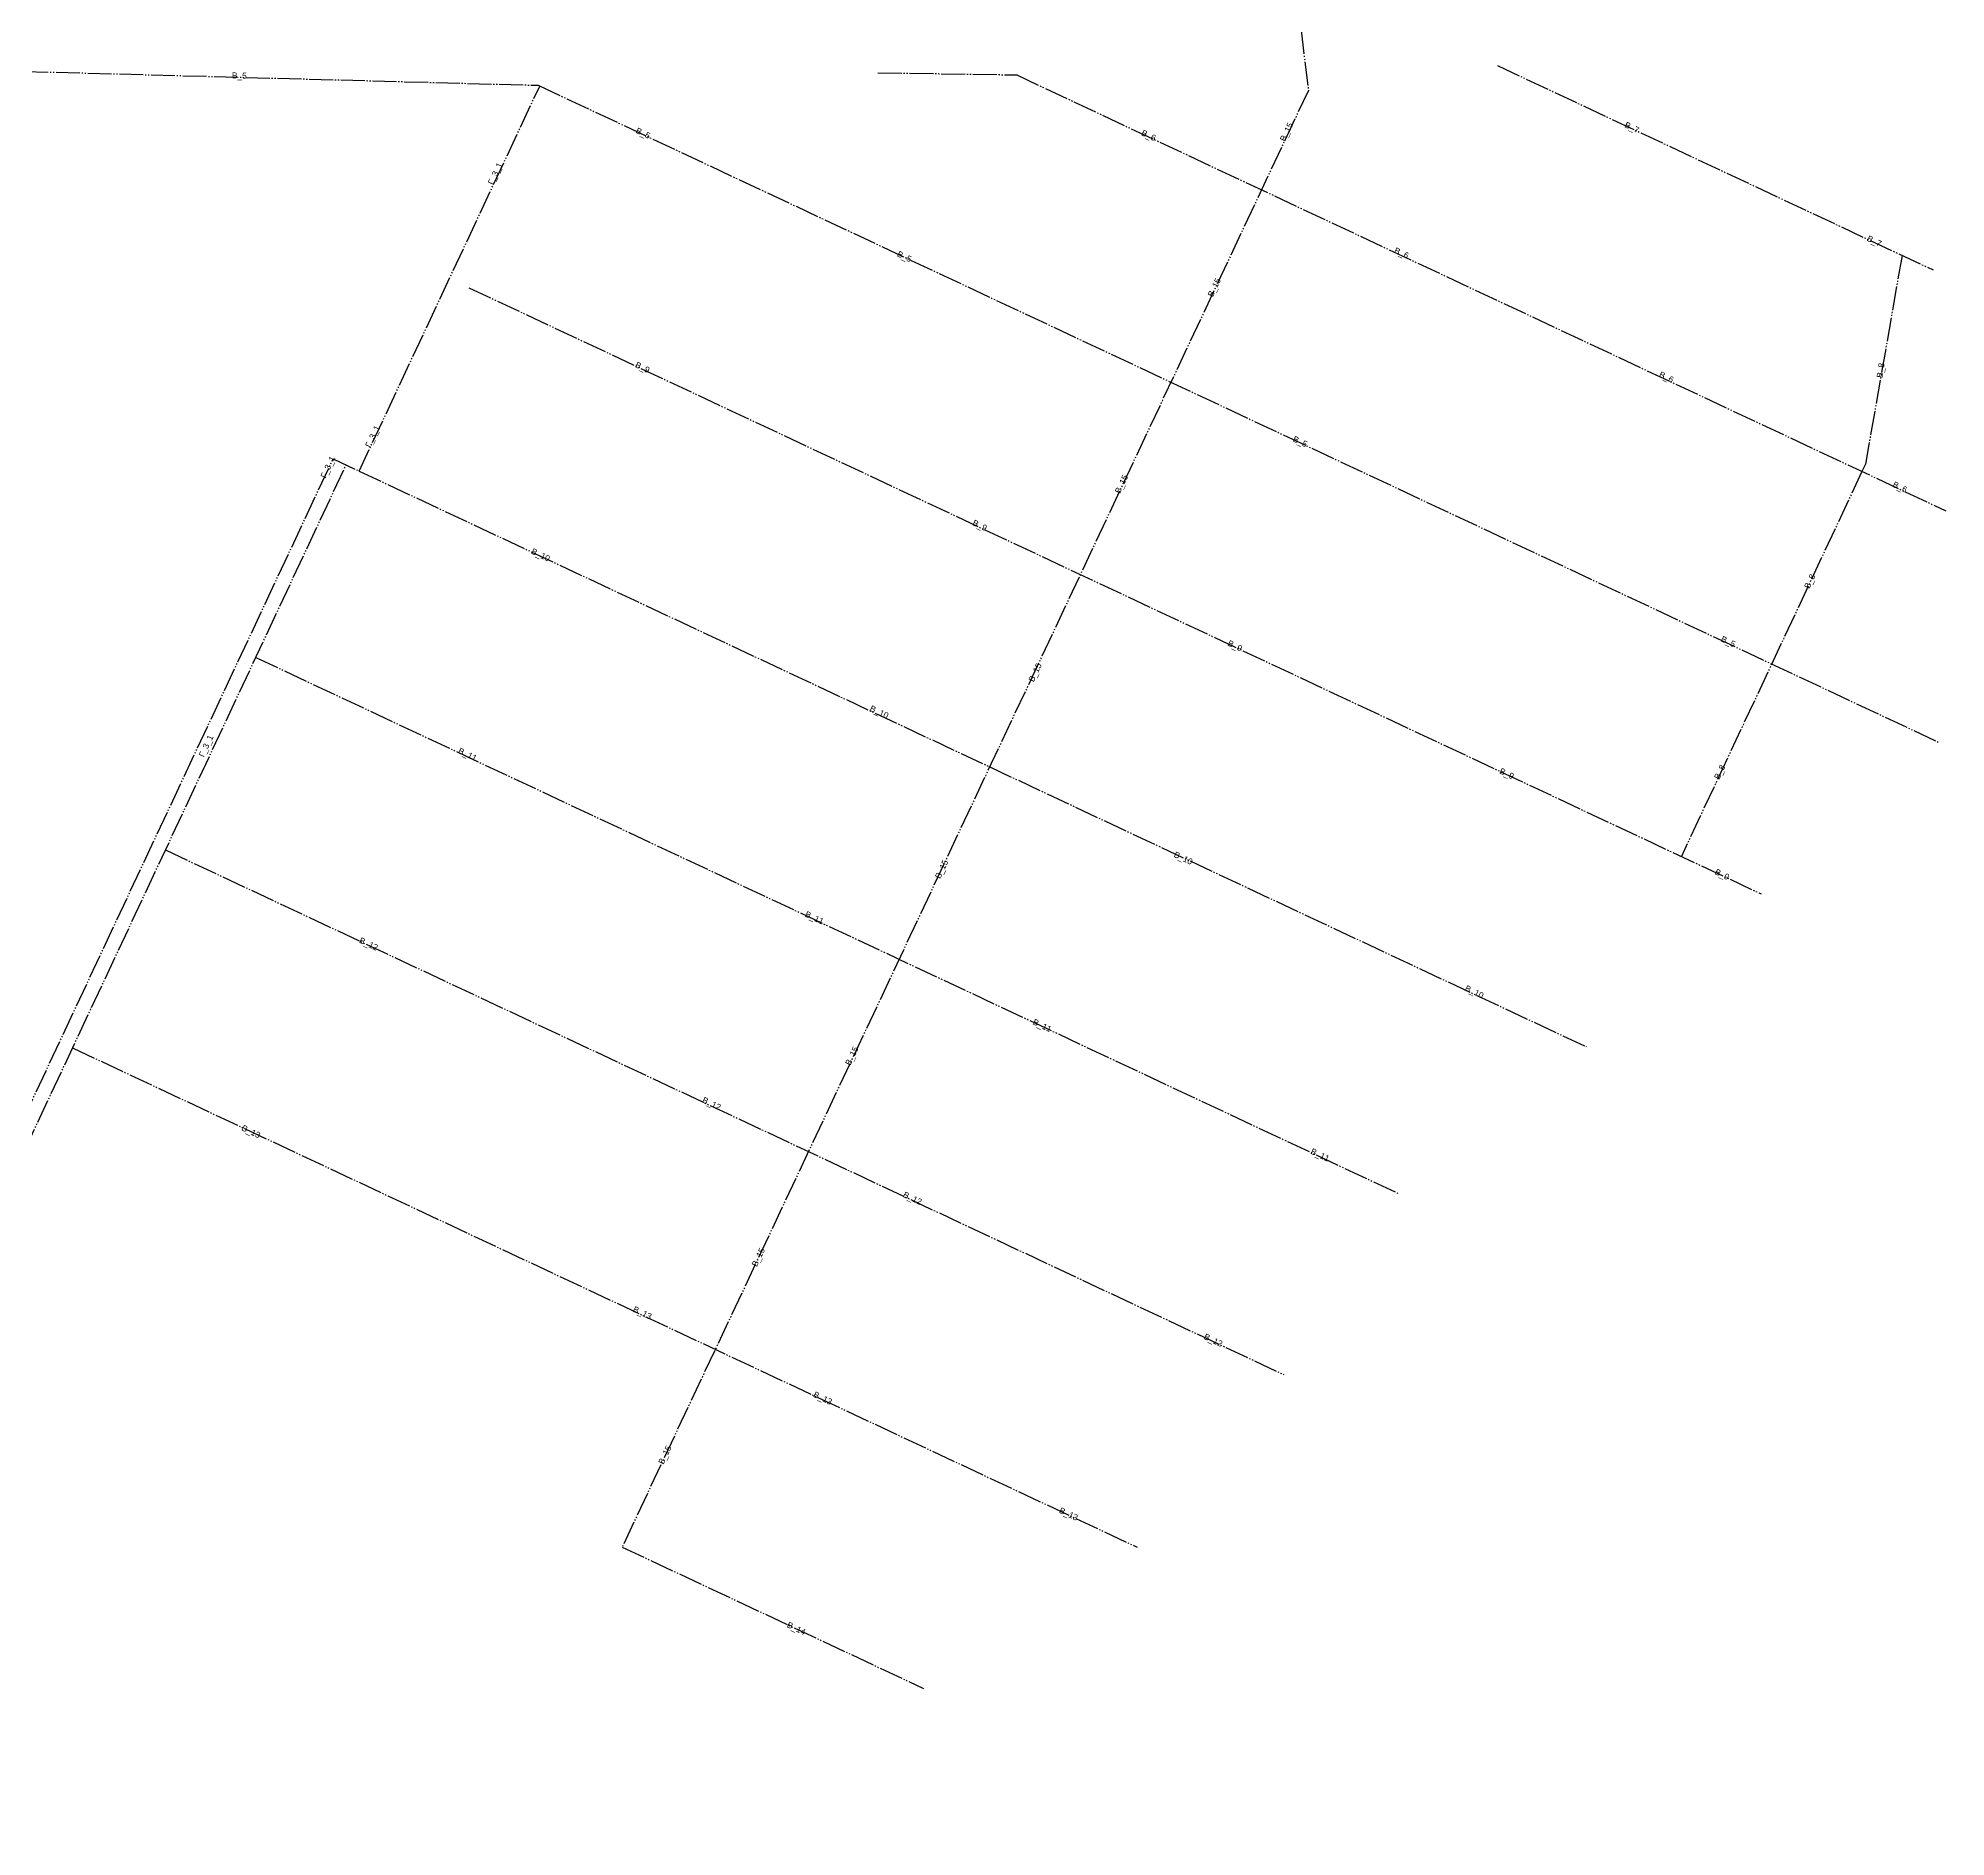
# Model space of a CAD drawing. Header units: millimetres. Extents: x 2242286 to 2245579, y 377608 to 382720.
# Drawn here: x 2244637 to 2245435, y 380244 to 380997 of the extents above; entities that cross this region are included whole.
import ezdxf

# ---------------------------------------------------------------- set-up
doc = ezdxf.new("R2010")
doc.units = ezdxf.units.MM
doc.linetypes.add('DIVIDE', pattern=[26.5, 20, -1.5, 1, -1.5, 1, -1.5])
for name, color, linetype in [('автодороги_главные', 2, 'DIVIDE'), ('автодороги_ИЖС', 90, 'DIVIDE'), ('автодороги_обозначения', 5, 'DIVIDE')]:
    doc.layers.add(name, color=color, linetype=linetype)
doc.styles.get("Standard").update_dxf_attribs({"font": 'arial.ttf'})

msp = doc.modelspace()

# ---------------------------------------------------------------- linework, layer by layer
at = {"layer": 'автодороги_главные', "color": 2, "ltscale": 0.5}
for points in [[(2244489.42, 380243.62), (2244760.01, 380820.4), (2244770.88, 380815.3), (2244846.48, 380976.45)], [(2244506.99, 380266.94), (2244765.44, 380817.85)]]:
    msp.add_lwpolyline(points, dxfattribs=at)
at = {"layer": 'автодороги_ИЖС', "color": 3, "ltscale": 0.5}
for points in [[(2245124.83, 381328.61), (2245168.18, 380974.67), (2244880.96, 380364.91)], [(2244617.57, 380982.95), (2244845.77, 380976.78), (2245432.22, 380701.66)], [(2244988.03, 380982.06), (2245046.08, 380981.12), (2245434.95, 380798.68)], [(2245247.28, 380985.03), (2245429.67, 380899.47)], [(2245416.65, 380905.58), (2245401.3, 380818.23), (2245399.86, 380815.15), (2245324.26, 380654)], [(2244816.82, 380892.06), (2245357.71, 380638.31)], [(2244770.88, 380815.3), (2245284.48, 380574.35)], [(2244727.64, 380737.28), (2245205.65, 380513.03)], [(2244689.84, 380656.7), (2245157.94, 380437.1)], [(2244650.98, 380573.87), (2245096.49, 380364.86)], [(2244880.96, 380364.91), (2245007.12, 380305.72)]]:
    msp.add_lwpolyline(points, dxfattribs=at)

# ---------------------------------------------------------------- texts
at = {"layer": 'автодороги_обозначения', "char_height": 2.5, "attachment_point": 1}
for s, insert, rotation in [('В_5', (2244717.69, 380982.19), 358.36688), ('В_5', (2244887.47, 380959.22), 334.4195), ('В_6', (2245099.08, 380958.29), 334.4195), ('В_15', (2245156.11, 380954.14), 64.4195), ('В_7', (2245301.31, 380961.62), 334.4195), ('Г_3_1', (2244824.62, 380936), 64.75568), ('В_7', (2245402.76, 380914.08), 334.4195), ('В_5', (2244996.84, 380907.59), 334.4195), ('В_6', (2245204.87, 380909.05), 334.4195), ('В_15', (2245125.87, 380889.04), 64.4195), ('В_9', (2244887.23, 380861.18), 334.4195), ('В_6', (2245315.75, 380857.13), 334.4195), ('В_8', (2245405.96, 380854.55), 81.60684), ('Г_3_1', (2244773.29, 380826), 64.75568), ('В_5', (2245162.47, 380830.14), 334.4195), ('Г_3_1', (2244754.59, 380813.13), 64.75568), ('В_15', (2245087.03, 380806.75), 64.4195), ('В_6', (2245413.51, 380811.09), 334.4195), ('В_9', (2245028.39, 380795.06), 334.4195), ('В_10', (2244843.73, 380783.13), 334.4195), ('В_8', (2245375.51, 380766.91), 64.4195), ('В_9', (2245135.2, 380744.68), 334.4195), ('В_5', (2245341.61, 380746.42), 334.4195), ('В_15', (2245050.9, 380727.9), 64.4195), ('В_10', (2244985.43, 380717.37), 334.4195), ('Г_3_1', (2244703.63, 380696.4), 64.75568), ('В_11', (2244813.16, 380699.62), 334.4195), ('В_9', (2245248.95, 380691.16), 334.4195), ('В_8', (2245337.83, 380687.1), 64.4195), ('В_10', (2245112.68, 380656.19), 334.4195), ('В_15', (2245011.78, 380645.54), 64.4195), ('В_9', (2245339.07, 380648.96), 334.4195), ('В_11', (2244958.29, 380631.24), 334.4195), ('В_12', (2244771.75, 380620.27), 334.4195), ('В_10', (2245234.5, 380600.23), 334.4195), ('В_11', (2245053.62, 380586.15), 334.4195), ('В_15', (2244974.19, 380567.37), 64.4195), ('В_12', (2244915.28, 380553.45), 334.4195), ('В_13', (2244722.51, 380541.75), 334.4195), ('В_11', (2245169.93, 380531.95), 334.4195), ('В_12', (2244999.35, 380513.84), 334.4195), ('В_15', (2244935.07, 380483.12), 64.4195), ('В_13', (2244886.31, 380465.86), 334.4195), ('В_12', (2245125.24, 380454.42), 334.4195), ('В_13', (2244961.8, 380430.16), 334.4195), ('В_15', (2244895.95, 380400.38), 64.4195), ('В_13', (2245064.71, 380381.66), 334.4195), ('В_14', (2244950.74, 380333.79), 334.4195)]:
    msp.add_mtext_dynamic_manual_height_columns(s, width=14.098, gutter_width=12.5, heights=[0], dxfattribs=dict(at, insert=insert, rotation=rotation))

doc.saveas('drawing.dxf')
